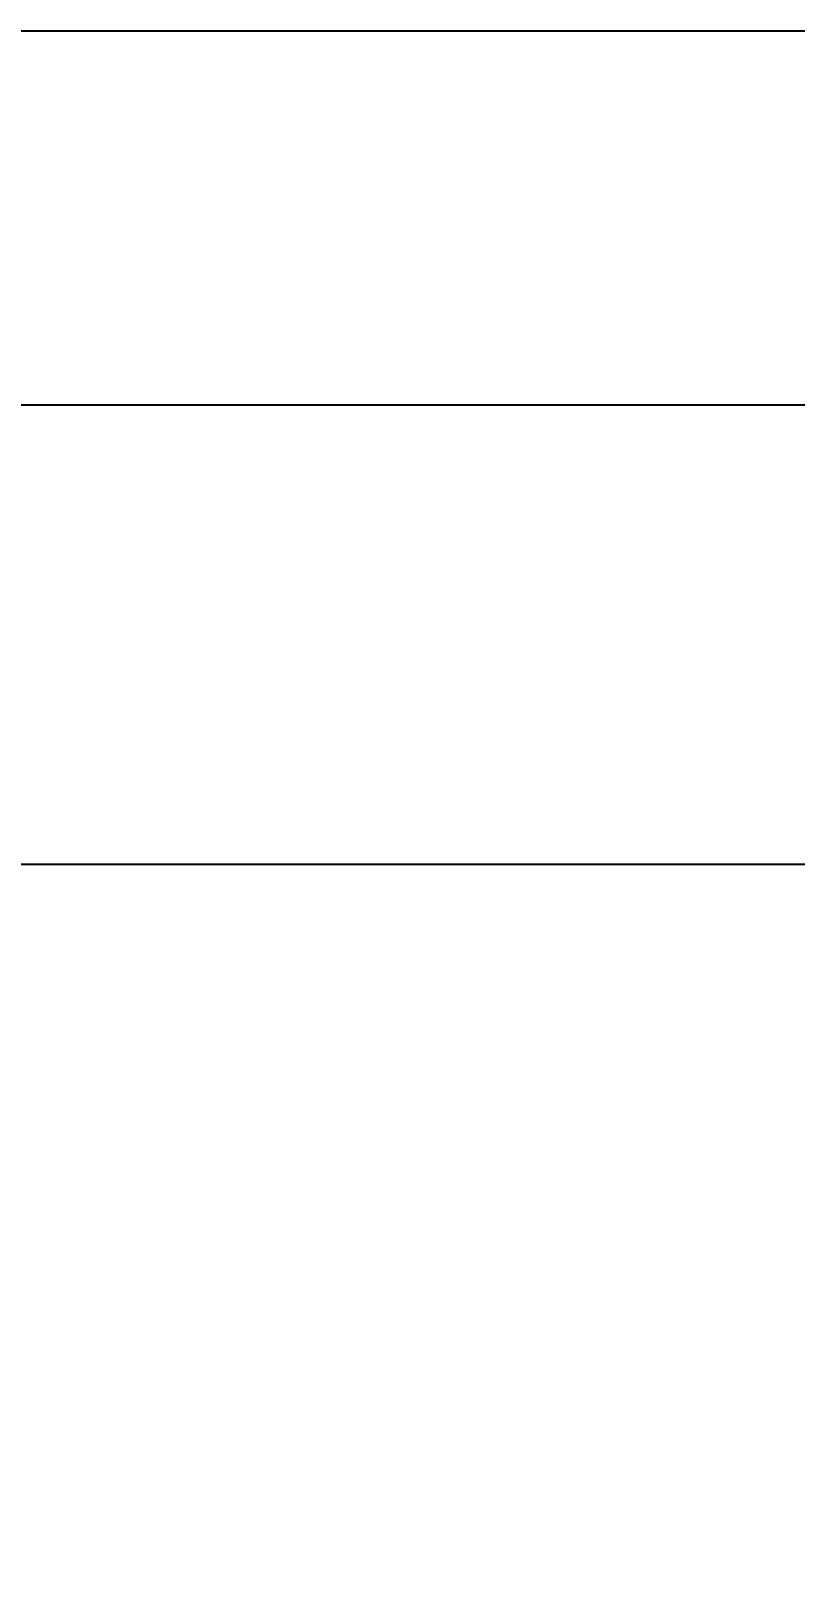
# Model space of a CAD drawing. Header units: millimetres. Extents: x 0 to 7169, y -1866 to 3918.
# Drawn here: x 6071.3 to 6273.1, y 3511.3 to 3918.1 of the extents above; entities that cross this region are included whole.
import ezdxf

# ---------------------------------------------------------------- set-up
doc = ezdxf.new("R2010")
doc.units = ezdxf.units.MM
doc.header["$LTSCALE"] = 217.8
doc.header["$PDMODE"] = 3
doc.header["$PDSIZE"] = 8
doc.layers.get('0').update_dxf_attribs({"linetype": 'CONTINUOUS'})
doc.layers.get('Defpoints').update_dxf_attribs({"linetype": 'CONTINUOUS'})
doc.styles.get("Standard").update_dxf_attribs({"font": 'calibri.ttf'})
doc.dimstyles.new('DIMSTYLE_2', dxfattribs={"dimtxt": 33.333333, "dimasz": 23.333333, "dimexe": 1.5, "dimexo": 1, "dimgap": 1.25, "dimtad": 1, "dimdsep": 46, "dimtxsty": 'Standard', "dimblk": '_FILLED', "dimblk1": '_FILLED', "dimblk2": '_FILLED', "dimcen": 0.09, "dimazin": 2, "dimtp": 0.01, "dimtm": 0.01, "dimtfac": 1, "dimtofl": 0, "dimtmove": 0, "dimatfit": 3, "dimldrblk": '_FILLED', "dimfxl": 1, "dimtolj": 1, "dimarcsym": 0})

# ---------------------------------------------------------------- blocks, each defined once
blk = doc.blocks.new('_FILLED')
at = {"color": 0, "linetype": 'ByBlock'}
blk.add_solid([(0, 0), (-1, 0.214), (-1, -0.214)], dxfattribs=at)
blk = doc.blocks.new('*D99')
at = {"color": 0, "linetype": 'Continuous', "lineweight": -2}
for p, q in [((5950.14, 3512.29), (5950.14, 3820.79)), ((6761.14, 3729.83), (6761.14, 3820.79)), ((6737.8, 3819.29), (5973.47, 3819.29))]:
    blk.add_line(p, q, dxfattribs=at)
at = {"layer": 'Defpoints', "color": 0}
for p in [(5950.14, 3819.29), (6761.14, 3728.83), (5950.14, 3511.29)]:
    blk.add_point(p, dxfattribs=at)
at = {"color": 0, "linetype": 'ByBlock', "lineweight": -2, "xscale": 23.3333333333, "yscale": 23.3333333333, "zscale": 23.3333333333, "rotation": 180}
blk.add_blockref('_FILLED', (5950.14, 3819.29), dxfattribs=at)
at = {"color": 0, "linetype": 'ByBlock', "lineweight": -2, "xscale": 23.3333333333, "yscale": 23.3333333333, "zscale": 23.3333333333}
blk.add_blockref('_FILLED', (6761.14, 3819.29), dxfattribs=at)
at = {"color": 0, "insert": (6311.1, 3864.98), "char_height": 33.333, "attachment_point": 1, "line_spacing_factor": 0.9}
blk.add_mtext('\\A1;815', dxfattribs=at)

msp = doc.modelspace()

# ---------------------------------------------------------------- linework, layer by layer
at = {"color": 7, "linetype": 'Continuous'}
msp.add_line((3959.832, 3918.057), (7169.208, 3918.057), dxfattribs=at)
msp.add_line((6065.187, 3698.112), (6748.122, 3698.112))

# ---------------------------------------------------------------- dimensions: what is measured, and where the dimension line sits
at = {"color": 0, "linetype": 'Continuous'}
dim = msp.add_linear_dim(base=(5950.136, 3819.287), p1=(6761.136, 3728.827), p2=(5950.136, 3511.287), angle=180, text='815', dimstyle='DIMSTYLE_2', override={"dimtxsty": 'Standard'}, dxfattribs=at)
dim.commit()
dim.dimension.update_dxf_attribs({"geometry": '*D99', "text_midpoint": (6348.438, 3819.287), "dimtype": 160})

doc.saveas('drawing.dxf')
